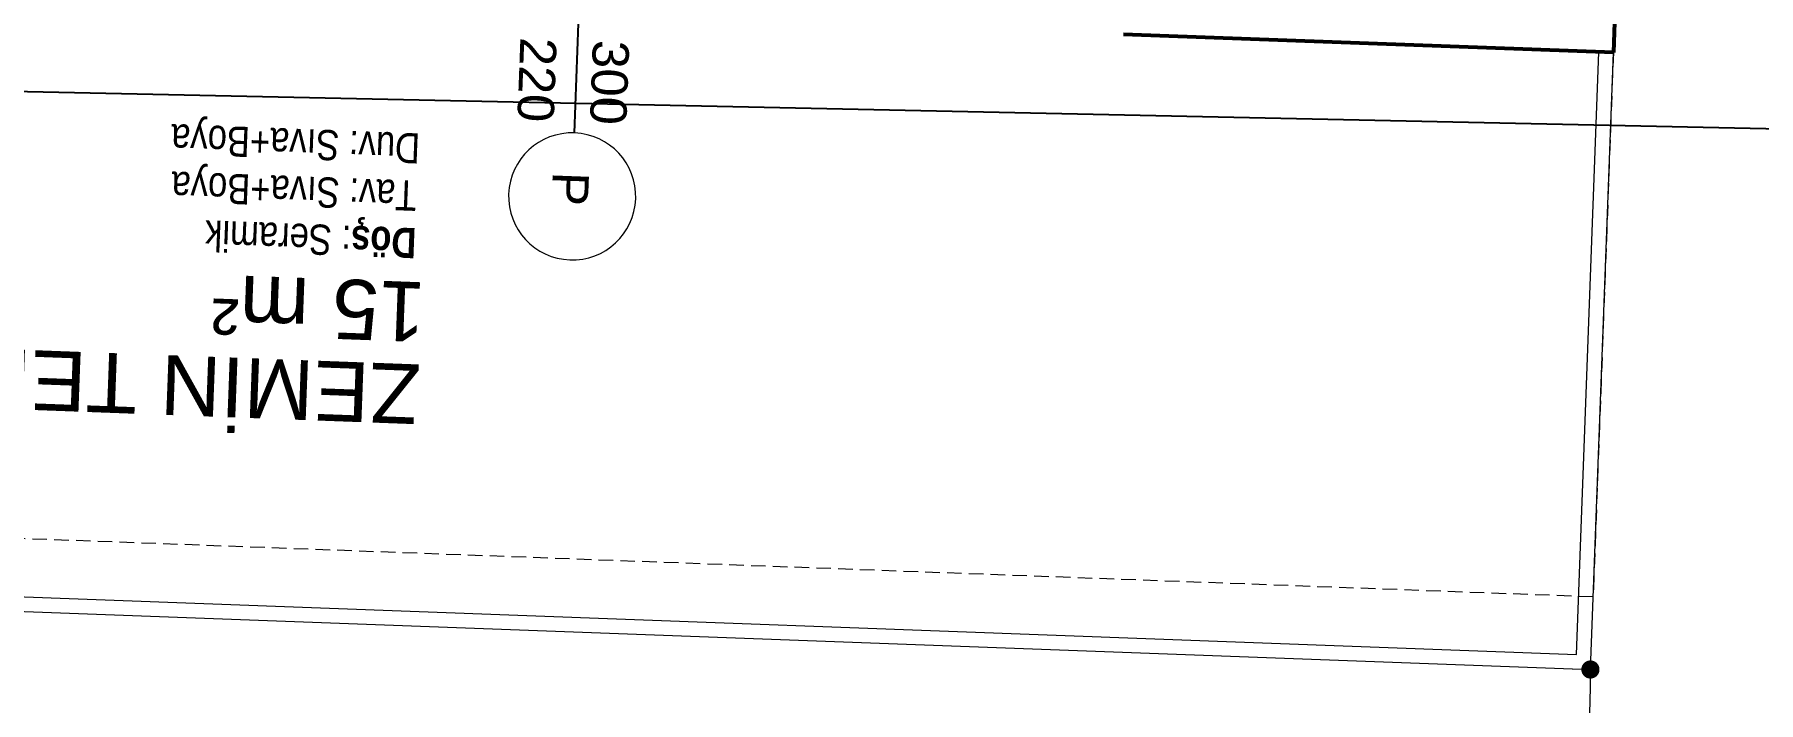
# Model space of a CAD drawing. Header units: centimetres. Extents: x 63871 to 181827, y -95930 to 42199.
# Drawn here: x 149781.6 to 150256.3, y 18609.6 to 18793.6 of the extents above; entities that cross this region are included whole.
import ezdxf

# ---------------------------------------------------------------- set-up
doc = ezdxf.new("R2010")
doc.units = ezdxf.units.CM
doc.linetypes.add('11-021_500-SatisOfisi_220512$0${ Diamond }', pattern=[12, 4, -2, 2, 2, -2])
for name, color, linetype, lineweight in [('A-AREA-IDEN', 7, 'Continuous', 9), ('A-FLOR-HRAL', 11, 'Continuous', 9), ('A-WALL', 12, 'Continuous', 50), ('İz DÜŞÜMÜ', 7, '11-021_500-SatisOfisi_220512$0${ Diamond }', 18), ('OLUK', 222, 'Continuous', 15), ('ÇEKME MESAFESİ', 5, 'Continuous', 25)]:
    doc.layers.add(name, color=color, linetype=linetype, lineweight=lineweight)
doc.layers.add('Bitirme - Duvar', color=7, linetype='Continuous')
doc.layers.add('Dıış Ölçü', color=140, linetype='Continuous')
doc.styles.add('Arial', font='Arial.ttf', dxfattribs={"height": 250})
doc.styles.add('MtXpl_Arial_Narrow', font='')
doc.styles.add('MtXpl_Arial_Narrow_1', font='')
doc.styles.add('OLUŞTURULMUŞ_STİL_1', font='Arial.ttf')
doc.styles.add('RomanS', font='')
doc.styles.get('MtXpl_Arial_Narrow').set_extended_font_data('Arial Narrow', bold=True)
doc.styles.get('MtXpl_Arial_Narrow_1').set_extended_font_data('Arial Narrow')
doc.styles.get('RomanS').set_extended_font_data('Stylus BT')
doc.dimstyles.new('BÖYÜK', dxfattribs={"dimtxt": 70, "dimasz": 5, "dimexe": 5, "dimexo": 5, "dimgap": 2, "dimtad": 3, "dimdec": 0, "dimzin": 0, "dimdsep": 46, "dimtxsty": 'RomanS', "dimblk": 'DOT', "dimcen": 5, "dimadec": 0, "dimazin": 0, "dimtfac": 1, "dimtdec": 0, "dimtix": 1, "dimtofl": 0, "dimtmove": 1, "dimatfit": 0, "dimldrblk": 'DOT', "dimfxl": 10, "dimfxlon": 1, "dimtolj": 1, "dimtzin": 0, "dimarcsym": 0})

# ---------------------------------------------------------------- blocks, each defined once
blk = doc.blocks.new('HRD')
at = {"layer": 'A-FLOR-HRAL'}
for p, q in [((154389.63, 36367.48), (153819.63, 36367.48)), ((153819.63, 36367.48), (153819.63, 36197.48)), ((154385.63, 36363.48), (153823.63, 36363.48)), ((153823.63, 36363.48), (153823.63, 36197.48))]:
    blk.add_line(p, q, dxfattribs=at)
at = {"layer": 'A-WALL', "lineweight": 53}
for p, q in [((153819.63, 35782.48), (153819.63, 36197.48)), ((153819.63, 36197.48), (153954.63, 36197.48))]:
    blk.add_line(p, q, dxfattribs=at)
at = {"layer": 'Bitirme - Duvar', "color": 161, "linetype": 'Continuous', "lineweight": 25}
blk.add_line((154104.63, 36230.18), (154104.63, 36182.68), dxfattribs=at)
at = {"layer": 'Bitirme - Duvar', "color": 251, "linetype": 'Continuous', "lineweight": 15}
for start, end in [(0, 180), (180, 0)]:
    blk.add_arc((154104.63, 36247.68), 17.5, start, end, dxfattribs=at)
at = {"layer": 'İz DÜŞÜMÜ'}
blk.add_lwpolyline([(153819.63, 36347.48), (154419.63, 36347.49), (154419.63, 35292.49), (154159.63, 35292.49), (154159.63, 35357.48), (153819.63, 35357.48), (153819.63, 36347.48)], dxfattribs=at)
for s, style, p in [('Döş', 'MtXpl_Arial_Narrow', (154147.04, 36258.02)), (': Seramik', 'MtXpl_Arial_Narrow_1', (154165.03, 36258.01)), ('Tav: Sıva+Boya', 'MtXpl_Arial_Narrow_1', (154147.47, 36244.97)), ('Duv: Sıva+Boya', 'MtXpl_Arial_Narrow_1', (154146.99, 36231.91))]:
    blk.add_text(s, height=8.316, rotation=359.957, dxfattribs=dict(style=style)).set_placement(p)
at = {"layer": 'A-AREA-IDEN', "width": 224.1999, "attachment_point": 2, "line_spacing_factor": 0.941778, "style": 'Arial'}
for s, insert, char_height in [('ZEMİN TERAS', (154221.71, 36311.97), 16.4692), ('15 m²', (154173.28, 36289.32), 16.469)]:
    blk.add_mtext(s, dxfattribs=dict(at, insert=insert, char_height=char_height))
at = {"layer": 'Bitirme - Duvar', "linetype": 'Continuous', "char_height": 10, "attachment_point": 7, "rotation": 90, "style": 'OLUŞTURULMUŞ_STİL_1'}
for s, insert in [('\\A1;P', (154110.22, 36240.97)), ('\\A1;300', (154100.64, 36204.31)), ('\\A1;220', (154120.64, 36204.31))]:
    blk.add_mtext(s, dxfattribs=dict(at, insert=insert))
blk = doc.blocks.new('_Dot')
at = {"color": 0, "linetype": 'ByBlock', "lineweight": -2}
blk.add_line((-0.5, 0), (-1, 0), dxfattribs=at)
at = {"color": 0, "linetype": 'ByBlock', "const_width": 0.5}
blk.add_lwpolyline([(-0.25, 0, 1), (0.25, 0, 1)], format="xyb", close=True, dxfattribs=at)
blk = doc.blocks.new('*D128')
at = {"layer": 'Defpoints', "color": 0, "transparency": 16777216}
for p in [(-6218.75, 2436.13), (-6226.15, 2086.22), (-6226.15, 2086.22)]:
    blk.add_point(p, dxfattribs=at)
at = {"layer": 'Dıış Ölçü', "color": 0, "lineweight": -2, "transparency": 16777216}
for p, q in [((-6218.75, 2436.13), (-6223.75, 2436.23)), ((-6218.86, 2431.13), (-6226.05, 2091.22)), ((-6226.15, 2086.22), (-6231.15, 2086.33))]:
    blk.add_line(p, q, dxfattribs=at)
at = {"layer": 'Dıış Ölçü', "color": 0, "lineweight": -2, "transparency": 16777216, "xscale": 5, "yscale": 5, "zscale": 5}
for p, rotation in [((-6218.75, 2436.13), 88.78874068649309), ((-6226.15, 2086.22), 268.7887406864931)]:
    blk.add_blockref('_Dot', p, dxfattribs=dict(at, rotation=rotation))
at = {"layer": 'Dıış Ölçü', "color": 0, "transparency": 16777216, "insert": (-6261.21, 2262), "char_height": 70, "attachment_point": 5, "rotation": 88.7887, "style": 'RomanS'}
blk.add_mtext('\\A1;350', dxfattribs=at)
blk = doc.blocks.new('yerleşim planı')
at = {"layer": 'ÇEKME MESAFESİ'}
blk.add_lwpolyline([(-10271.22, 8561.4), (-11017.88, 6545.68), (-10466.32, 2734.9), (-10398.78, 2675.06), (-6364.28, 2589.26), (-5268.64, 2566.09), (-424.4, 2463.67), (-171.65, 2458.32), (-155.7, 2473.21), (-40.83, 5105.4), (273.34, 12259.01)], dxfattribs=at)
at = {"rotation": 177.873189238168}
blk.add_blockref('HRD', (148844.57, 33070.11), dxfattribs=at)
at = {"layer": 'Dıış Ölçü'}
dim = blk.add_aligned_dim(p1=(-6218.75, 2436.13), p2=(-6226.15, 2086.22), distance=0, dimstyle='BÖYÜK', dxfattribs=at)
dim.commit()
dim.dimension.update_dxf_attribs({"geometry": '*D128', "text_midpoint": (-6261.21, 2262)})

msp = doc.modelspace()

# ---------------------------------------------------------------- block references
at = {"layer": 'OLUK'}
msp.add_blockref('yerleşim planı', (156428.79, 16182.58), dxfattribs=at)

doc.saveas('drawing.dxf')
